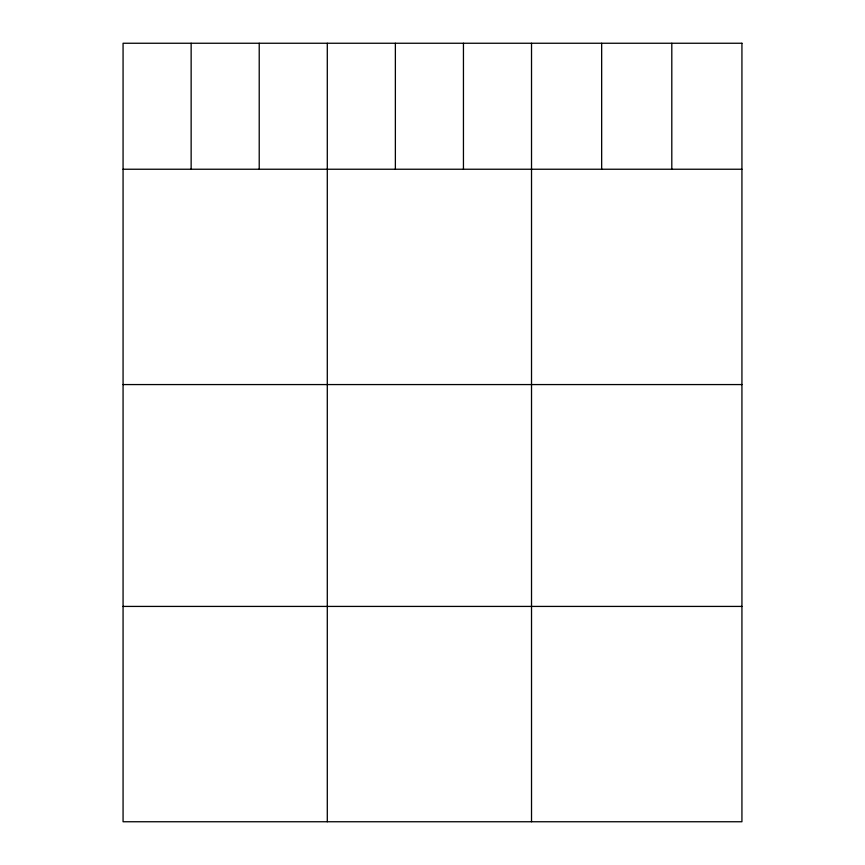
<?xml version="1.0" encoding="UTF-8"?>
<svg xmlns="http://www.w3.org/2000/svg" width="865" height="865" viewBox="0 0 865 865"><rect width="100%" height="100%" fill="white"/><g stroke="black" fill="none" stroke-linecap="round" stroke-linejoin="round"><path stroke-width="1.3" d="M123.068 169.237L741.932 169.237M123.068 384.568L741.932 384.568M123.068 606.419L741.932 606.419M671.802 43.25L671.802 169.237M601.662 43.25L601.662 169.237M531.521 43.25L531.521 821.75M463.445 43.25L463.445 169.237M395.37 43.25L395.37 169.237M327.294 43.25L327.294 821.75M259.219 43.25L259.219 169.237M191.143 43.25L191.143 169.237M741.932 43.25L123.068 43.25L123.068 821.75L741.932 821.75L741.932 43.25"/></g></svg>
